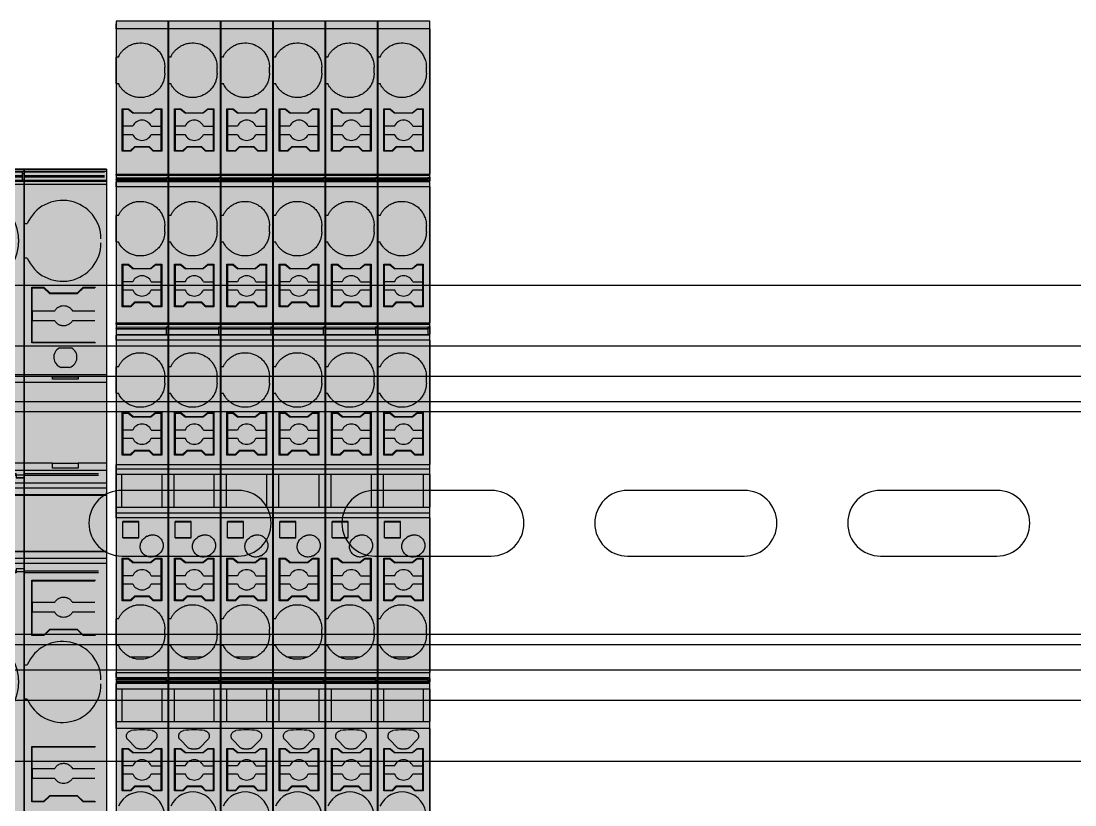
# Model space of a CAD drawing. Header units: millimetres. Extents: x -559267 to 5835, y 0 to 209897.
# Drawn here: x 1587.3 to 1691.5, y 3564.8 to 3642.2 of the extents above; entities that cross this region are included whole.
import ezdxf

# ---------------------------------------------------------------- set-up
doc = ezdxf.new("R2010")
doc.units = ezdxf.units.MM

# ---------------------------------------------------------------- blocks, each defined once
blk = doc.blocks.new('A$C33a7f11e')
at = {"color": 7, "linetype": 'Continuous', "lineweight": 25}
for p, q in [((310.5, 97.5), (39.5, 97.5)), ((310.5, 91.5), (39.5, 91.5)), ((310.5, 86), (39.5, 86)), ((93.25, 77.25), (81.75, 77.25)), ((118.25, 77.25), (106.75, 77.25)), ((143.25, 77.25), (131.75, 77.25)), ((168.25, 77.25), (156.75, 77.25)), ((81.75, 70.75), (93.25, 70.75)), ((106.75, 70.75), (118.25, 70.75)), ((131.75, 70.75), (143.25, 70.75)), ((156.75, 70.75), (168.25, 70.75)), ((310.5, 62), (39.5, 62)), ((310.5, 56.5), (39.5, 56.5)), ((39.5, 50.5), (310.5, 50.5))]:
    blk.add_line(p, q, dxfattribs=at)
at = {"color": 8, "linetype": 'Continuous', "lineweight": 25}
for p, q in [((310.5, 88.5), (39.5, 88.5)), ((310.5, 85), (39.5, 85)), ((310.5, 63), (39.5, 63)), ((310.5, 59.5), (39.5, 59.5))]:
    blk.add_line(p, q, dxfattribs=at)
at = {"color": 7, "linetype": 'Continuous', "lineweight": 25}
for centre, start, end in [((81.75, 74), 90, 270), ((93.25, 74), 0, 90), ((106.75, 74), 90, 270), ((118.25, 74), 0, 90), ((131.75, 74), 90, 270), ((143.25, 74), 0, 90), ((156.75, 74), 90, 270), ((168.25, 74), 0, 90), ((93.25, 74), 270, 0), ((118.25, 74), 270, 0), ((143.25, 74), 270, 0), ((168.25, 74), 270, 0)]:
    blk.add_arc(centre, 3.25, start, end, dxfattribs=at)
blk = doc.blocks.new('*U216')
blk.add_blockref('A$C33a7f11e', (-12, 536.23))
blk = doc.blocks.new('VPR-2.5-3L-GY')
at = {"true_color": 0xc7c8ca}
h = blk.add_hatch(color=9, dxfattribs=at)
h.dxf.hatch_style = 1
h.paths.add_polyline_path([(5.15, 51.29), (0, 51.29), (0, -51.29), (5.15, -51.29)])
at = {"true_color": 0xcd6928}
h = blk.add_hatch(color=32, dxfattribs=at)
h.dxf.hatch_style = 1
h.paths.add_polyline_path([(4.5, 42.63), (3.88, 42.63), (3.4, 42.23), (1.7, 42.23), (1.21, 42.63), (0.6, 42.63), (0.6, 38.43), (1.44, 38.43), (1.84, 38.83), (3.26, 38.83), (3.66, 38.43), (4.5, 38.43)])
h = blk.add_hatch(color=32, dxfattribs=at)
h.dxf.hatch_style = 1
h.paths.add_polyline_path([(4.5, 27.26), (3.88, 27.26), (3.4, 26.86), (1.7, 26.86), (1.21, 27.26), (0.6, 27.26), (0.6, 23.06), (1.44, 23.06), (1.84, 23.46), (3.26, 23.46), (3.66, 23.06), (4.5, 23.06)])
h = blk.add_hatch(color=32, dxfattribs=at)
h.dxf.hatch_style = 1
h.paths.add_polyline_path([(4.5, 12.61), (3.88, 12.61), (3.4, 12.21), (1.7, 12.21), (1.21, 12.61), (0.6, 12.61), (0.6, 8.41), (1.44, 8.41), (1.84, 8.81), (3.26, 8.81), (3.66, 8.41), (4.5, 8.41)])
h = blk.add_hatch(color=32, dxfattribs=at)
h.dxf.hatch_style = 1
h.paths.add_polyline_path([(4.5, -1.78), (3.88, -1.78), (3.4, -2.18), (1.7, -2.18), (1.21, -1.78), (0.6, -1.78), (0.6, -5.98), (1.44, -5.98), (1.84, -5.58), (3.26, -5.58), (3.66, -5.98), (4.5, -5.98)])
h = blk.add_hatch(color=32, dxfattribs=at)
h.dxf.hatch_style = 1
h.paths.add_polyline_path([(4.5, -20.56), (3.88, -20.56), (3.4, -20.96), (1.7, -20.96), (1.21, -20.56), (0.6, -20.56), (0.6, -24.76), (1.44, -24.76), (1.84, -24.36), (3.26, -24.36), (3.66, -24.76), (4.5, -24.76)])
at = {"color": 7, "linetype": 'Continuous', "lineweight": 25}
for p, q in [((5.15, 51.29), (0, 51.29)), ((0, 51.23), (0, 51.13)), ((5.15, 51.13), (5.15, 51.23)), ((5.15, 50.53), (0, 50.53)), ((0, 50.53), (0, 47.73)), ((5.15, 50.53), (5.15, 36.18)), ((0.22, 47.73), (0, 47.73)), ((0, 45.13), (0, 47.73)), ((4.8, 46.13), (4.8, 46.73)), ((0, 45.13), (0.22, 45.13)), ((0, 45.13), (0, 36.18)), ((0.68, 40.9), (0.68, 42.58)), ((0.68, 42.58), (1.18, 42.58)), ((1.18, 42.58), (1.68, 42.18)), ((3.43, 42.18), (1.68, 42.18)), ((3.93, 42.58), (3.43, 42.18)), ((3.93, 42.58), (4.43, 42.58)), ((4.43, 42.58), (4.43, 40.9)), ((1.64, 40.9), (0.68, 40.9)), ((0.68, 40.1), (0.68, 40.9)), ((3.47, 40.9), (4.43, 40.9)), ((4.43, 40.9), (4.43, 40.1)), ((0.68, 38.58), (0.68, 40.1)), ((0.68, 40.1), (1.64, 40.1)), ((3.47, 40.1), (4.43, 40.1)), ((4.43, 40.1), (4.43, 38.48)), ((1.8, 38.88), (1.43, 38.51)), ((3.3, 38.88), (1.8, 38.88)), ((3.7, 38.48), (3.3, 38.88)), ((1.36, 38.48), (0.78, 38.48)), ((4.43, 38.48), (3.7, 38.48)), ((0, 36.18), (5.15, 36.18)), ((0, 36.06), (5.15, 36.06)), ((0, 36.06), (0, 35.8)), ((0, 35.8), (4.95, 35.79)), ((0, 35.66), (4.95, 35.66)), ((0, 35.66), (0, 35.65)), ((0, 35.65), (4.95, 35.65)), ((4.95, 35.56), (0, 35.56)), ((5.15, 35.46), (0, 35.46)), ((5.15, 35.79), (4.95, 35.79)), ((5.15, 35.69), (4.95, 35.69)), ((4.95, 35.69), (4.95, 35.46)), ((5.15, 35.86), (5.15, 36.06)), ((5.15, 35.86), (5.15, 35.79)), ((5.15, 35.79), (5.15, 35.69)), ((5.15, 35.69), (5.15, 35.52)), ((5.15, 35.42), (0, 35.42)), ((5.15, 34.92), (0, 34.92)), ((0, 34.92), (0, 32.08)), ((5.15, 34.92), (5.15, 21.48)), ((0.22, 32.08), (0, 32.08)), ((0, 29.48), (0, 32.08)), ((4.8, 30.48), (4.8, 31.08)), ((0, 29.48), (0.22, 29.48)), ((0, 29.48), (0, 21.48)), ((0.68, 25.53), (0.68, 27.21)), ((0.68, 27.21), (1.18, 27.21)), ((1.18, 27.21), (1.68, 26.81)), ((3.93, 27.21), (3.43, 26.81)), ((3.93, 27.21), (4.43, 27.21)), ((4.43, 27.21), (4.43, 25.53)), ((3.43, 26.81), (1.68, 26.81)), ((1.64, 25.53), (0.68, 25.53)), ((0.68, 24.73), (0.68, 25.53)), ((3.47, 25.53), (4.43, 25.53)), ((4.43, 25.53), (4.43, 24.73)), ((0.68, 23.21), (0.68, 24.73)), ((0.68, 24.73), (1.64, 24.73)), ((3.47, 24.73), (4.43, 24.73)), ((4.43, 24.73), (4.43, 23.11)), ((1.36, 23.11), (0.78, 23.11)), ((1.8, 23.51), (1.43, 23.14)), ((3.3, 23.51), (1.8, 23.51)), ((3.7, 23.11), (3.3, 23.51)), ((4.43, 23.11), (3.7, 23.11)), ((0, 21.48), (5.15, 21.48)), ((0, 21.35), (5.15, 21.35)), ((0, 21.35), (0, 21.07)), ((0, 21.07), (4.95, 21.06)), ((0, 20.93), (4.95, 20.93)), ((0, 20.93), (4.95, 20.93)), ((0, 20.93), (0, 20.93)), ((4.95, 20.85), (0, 20.85)), ((0, 20.85), (0, 20.42)), ((5.15, 21.06), (4.95, 21.06)), ((5.15, 20.96), (4.95, 20.96)), ((4.95, 20.96), (4.95, 20.3)), ((5.15, 21.13), (5.15, 21.35)), ((5.15, 21.13), (5.15, 21.06)), ((5.15, 20.96), (5.15, 20.36)), ((5.15, 20.3), (0, 20.3)), ((5.15, 20.3), (0, 20.3)), ((5.15, 20.26), (0, 20.26)), ((5.15, 19.77), (0, 19.77)), ((0, 19.77), (0, 17.13)), ((5.15, 19.77), (5.15, 7.48)), ((0.22, 17.13), (0, 17.13)), ((0, 14.53), (0, 17.13)), ((4.8, 15.53), (4.8, 16.13)), ((0, 14.53), (0, 7.48)), ((0, 14.53), (0.22, 14.53)), ((0.68, 10.88), (0.68, 12.56)), ((0.68, 12.56), (1.18, 12.56)), ((1.18, 12.56), (1.68, 12.16)), ((3.93, 12.56), (3.43, 12.16)), ((3.93, 12.56), (4.43, 12.56)), ((4.43, 12.56), (4.43, 10.88)), ((3.43, 12.16), (1.68, 12.16)), ((1.64, 10.88), (0.68, 10.88)), ((0.68, 10.08), (0.68, 10.88)), ((3.47, 10.88), (4.43, 10.88)), ((4.43, 10.88), (4.43, 10.08)), ((0.68, 8.56), (0.68, 10.08)), ((0.68, 10.08), (1.64, 10.08)), ((3.47, 10.08), (4.43, 10.08)), ((4.43, 10.08), (4.43, 8.46)), ((1.36, 8.46), (0.78, 8.46)), ((1.8, 8.86), (1.43, 8.49)), ((3.3, 8.86), (1.8, 8.86)), ((3.7, 8.46), (3.3, 8.86)), ((4.43, 8.46), (3.7, 8.46)), ((0, 7.48), (5.15, 7.48)), ((5.15, 7.02), (0, 7.02)), ((0, 6.48), (0, 7.02)), ((5.15, 6.48), (0, 6.48)), ((0, 3.28), (0, 6.48)), ((0.55, 3.28), (0.55, 6.48)), ((4.5, 6.48), (4.5, 3.28)), ((5.15, 6.48), (5.15, 7.02)), ((5.15, 6.48), (5.15, 3.28)), ((0, 3.28), (5.15, 3.28)), ((0, 2.69), (0, 3.28)), ((5.15, 2.69), (5.15, 3.28)), ((5.15, 2.69), (0, 2.69)), ((5.15, 2.23), (0, 2.23)), ((0, 2.23), (0, -7.77)), ((5.15, 2.23), (5.15, -13.07)), ((2.25, 1.84), (0.65, 1.84)), ((0.65, 0.23), (0.65, 1.84)), ((0.67, 1.81), (0.65, 1.84)), ((0.67, 1.81), (2.23, 1.81)), ((0.67, 0.26), (0.67, 1.81)), ((2.23, 1.81), (2.25, 1.84)), ((2.23, 0.26), (2.23, 1.81)), ((2.25, 0.23), (2.25, 1.84)), ((0.65, 0.23), (0.67, 0.26)), ((0.65, 0.23), (2.25, 0.23)), ((0.67, 0.26), (2.23, 0.26)), ((2.25, 0.23), (2.23, 0.26)), ((3.08, 0.39), (2.9, 0.29)), ((0.68, -3.51), (0.68, -1.83)), ((0.68, -1.83), (1.18, -1.83)), ((1.18, -1.83), (1.68, -2.23)), ((3.93, -1.83), (3.43, -2.23)), ((3.93, -1.83), (4.43, -1.83)), ((3.95, -1.53), (4.13, -1.43)), ((4.43, -1.83), (4.43, -3.51)), ((3.43, -2.23), (1.68, -2.23)), ((1.64, -3.51), (0.68, -3.51)), ((0.68, -4.31), (0.68, -3.51)), ((3.47, -3.51), (4.43, -3.51)), ((4.43, -3.51), (4.43, -4.31)), ((0.68, -5.83), (0.68, -4.31)), ((0.68, -4.31), (1.64, -4.31)), ((3.47, -4.31), (4.43, -4.31)), ((4.43, -4.31), (4.43, -5.93)), ((1.36, -5.93), (0.78, -5.93)), ((1.8, -5.53), (1.43, -5.9)), ((3.3, -5.53), (1.8, -5.53)), ((3.7, -5.93), (3.3, -5.53)), ((4.43, -5.93), (3.7, -5.93)), ((0.22, -7.77), (0, -7.77)), ((0, -10.37), (0, -7.77)), ((4.8, -9.37), (4.8, -8.77)), ((0, -10.37), (0.22, -10.37)), ((0, -10.37), (0, -13.07)), ((1.32, -11.51), (3.41, -11.51)), ((0, -13.07), (5.15, -13.07)), ((0, -13.56), (5.15, -13.56)), ((0, -13.59), (5.15, -13.59)), ((0, -13.61), (5.15, -13.61)), ((0, -13.71), (4.95, -13.71)), ((4.95, -13.8), (0, -13.8)), ((4.95, -13.8), (0, -13.8)), ((0, -13.8), (0, -13.8)), ((4.95, -13.94), (0, -13.94)), ((0, -13.94), (0, -14.05)), ((5.15, -14.05), (0, -14.05)), ((5.15, -14.17), (0, -14.17)), ((0, -14.72), (0, -14.17)), ((4.95, -13.61), (4.95, -13.84)), ((5.15, -13.84), (4.95, -13.84)), ((5.15, -13.94), (4.95, -13.94)), ((5.15, -13.67), (5.15, -13.84)), ((5.15, -13.94), (5.15, -14)), ((5.15, -14.05), (5.15, -14)), ((5.15, -14.72), (5.15, -14.17)), ((5.15, -14.72), (0, -14.72)), ((0, -17.92), (0, -14.72)), ((0.55, -14.72), (0.55, -17.92)), ((4.5, -14.72), (4.5, -17.92)), ((5.15, -14.72), (5.15, -17.92)), ((0, -17.92), (5.15, -17.92)), ((0, -18.59), (0, -17.92)), ((5.15, -18.59), (0, -18.59)), ((0, -18.59), (0, -26.27)), ((5.15, -18.59), (5.15, -17.92)), ((5.15, -18.59), (5.15, -31.57)), ((1.18, -19.73), (1.92, -20.47)), ((3.13, -20.47), (3.87, -19.73)), ((0.68, -22.29), (0.68, -20.61)), ((0.68, -20.61), (1.18, -20.61)), ((1.18, -20.61), (1.68, -21.01)), ((2.27, -20.62), (2.78, -20.62)), ((3.93, -20.61), (3.43, -21.01)), ((3.93, -20.61), (4.43, -20.61)), ((4.43, -20.61), (4.43, -22.29)), ((3.43, -21.01), (1.68, -21.01)), ((1.64, -22.29), (0.68, -22.29)), ((0.68, -23.09), (0.68, -22.29)), ((3.47, -22.29), (4.43, -22.29)), ((4.43, -22.29), (4.43, -23.09)), ((0.68, -24.61), (0.68, -23.09)), ((0.68, -23.09), (1.64, -23.09)), ((3.47, -23.09), (4.43, -23.09)), ((4.43, -23.09), (4.43, -24.71)), ((1.36, -24.71), (0.78, -24.71)), ((1.8, -24.31), (1.43, -24.68)), ((3.3, -24.31), (1.8, -24.31)), ((3.7, -24.71), (3.3, -24.31)), ((4.43, -24.71), (3.7, -24.71))]:
    blk.add_line(p, q, dxfattribs=at)
blk.add_lwpolyline([(5.15, -51.29), (5.15, 51.29), (0, 51.29), (0, -51.29), (5.15, -51.29)])
for points in [[(0.6, 38.43), (0.6, 42.63), (1.21, 42.63), (1.7, 42.23), (3.4, 42.23), (3.88, 42.63), (4.5, 42.63), (4.5, 38.43), (3.66, 38.43), (3.26, 38.83), (1.84, 38.83), (1.44, 38.43)], [(0.6, 23.06), (0.6, 27.26), (1.21, 27.26), (1.7, 26.86), (3.4, 26.86), (3.88, 27.26), (4.5, 27.26), (4.5, 23.06), (3.66, 23.06), (3.26, 23.46), (1.84, 23.46), (1.44, 23.06)], [(0.6, 8.41), (0.6, 12.61), (1.21, 12.61), (1.7, 12.21), (3.4, 12.21), (3.88, 12.61), (4.5, 12.61), (4.5, 8.41), (3.66, 8.41), (3.26, 8.81), (1.84, 8.81), (1.44, 8.41)], [(0.6, -5.98), (0.6, -1.78), (1.21, -1.78), (1.7, -2.18), (3.4, -2.18), (3.88, -1.78), (4.5, -1.78), (4.5, -5.98), (3.66, -5.98), (3.26, -5.58), (1.84, -5.58), (1.44, -5.98)], [(0.6, -24.76), (0.6, -20.56), (1.21, -20.56), (1.7, -20.96), (3.4, -20.96), (3.88, -20.56), (4.5, -20.56), (4.5, -24.76), (3.66, -24.76), (3.26, -24.36), (1.84, -24.36), (1.44, -24.76)]]:
    blk.add_lwpolyline(points, close=True, dxfattribs=at)
for centre, radius, start, end in [((2.55, 40.5), 1, 23.5782, 156.4218), ((2.55, 40.5), 1, 203.5782, 336.4218), ((0.78, 38.58), 0.1, 180, 270), ((1.36, 38.58), 0.1, 270, 315), ((2.55, 25.13), 1, 23.5782, 156.4218), ((2.55, 25.13), 1, 203.5782, 336.4218), ((0.78, 23.21), 0.1, 180, 270), ((1.36, 23.21), 0.1, 270, 315), ((2.55, 10.48), 1, 23.5782, 156.4218), ((2.55, 10.48), 1, 203.5782, 336.4218), ((0.78, 8.56), 0.1, 180, 270), ((1.36, 8.56), 0.1, 270, 315), ((2.55, -3.91), 1, 23.5782, 156.4218), ((2.55, -3.91), 1, 203.5782, 336.4218), ((0.78, -5.83), 0.1, 180, 270), ((1.36, -5.83), 0.1, 270, 315), ((2.53, -25.84), 7.11, 81.5242, 98.4758), ((2.55, -22.69), 1, 23.5782, 156.4218), ((2.55, -22.69), 1, 203.5782, 336.4218), ((2.4, -27.27), 2.4, 0, 155.3757), ((0.78, -24.61), 0.1, 180, 270), ((1.36, -24.61), 0.1, 270, 315)]:
    blk.add_arc(centre, radius, start, end, dxfattribs=at)
for points, knots in [([(0, 50.53), (0, 50.55), (0, 50.6), (0, 50.66), (0, 50.73), (0, 50.81), (0, 50.89), (0, 50.95), (0, 51), (0, 51.03), (0, 51.03), (0, 51.03)], [0, 0, 0, 0, 0.079597, 0.159223, 0.240129, 0.368602, 0.500069, 0.628543, 0.760011, 0.879282, 1, 1, 1, 1]), ([(5.15, 50.53), (5.15, 50.66), (5.15, 50.79), (5.15, 50.98), (5.15, 51.03), (5.15, 51.03)], [0, 0, 0, 0, 0.5, 0.5, 1, 1, 1, 1]), ([(0.22, 47.73), (0.24, 47.78), (0.29, 47.88), (0.37, 48.01), (0.45, 48.14), (0.55, 48.27), (0.71, 48.45), (0.96, 48.67), (1.32, 48.89), (1.71, 49.05), (2.25, 49.15), (2.92, 49.12), (3.55, 48.87), (3.99, 48.55), (4.28, 48.25), (4.51, 47.9), (4.66, 47.56), (4.75, 47.26), (4.79, 47), (4.8, 46.82), (4.8, 46.73)], [0, 0, 0, 0, 0.024394, 0.048636, 0.072831, 0.097085, 0.121504, 0.185849, 0.250275, 0.31462, 0.379045, 0.500019, 0.620993, 0.685337, 0.749763, 0.814108, 0.878533, 0.919087, 0.959411, 1, 1, 1, 1]), ([(4.8, 46.13), (4.8, 46.08), (4.8, 45.98), (4.78, 45.82), (4.76, 45.66), (4.72, 45.51), (4.65, 45.27), (4.51, 44.97), (4.28, 44.62), (3.99, 44.32), (3.55, 44), (2.92, 43.75), (2.25, 43.71), (1.71, 43.82), (1.32, 43.98), (0.96, 44.19), (0.69, 44.44), (0.48, 44.68), (0.34, 44.9), (0.26, 45.05), (0.22, 45.13)], [0, 0, 0, 0, 0.024394, 0.048636, 0.072831, 0.097085, 0.121504, 0.185849, 0.250275, 0.31462, 0.379045, 0.500019, 0.620993, 0.685337, 0.749763, 0.814108, 0.878533, 0.919087, 0.959411, 1, 1, 1, 1]), ([(0, 36.06), (0, 36.08), (0, 36.1), (0, 36.13), (0, 36.16), (0, 36.18), (0, 36.18), (0, 36.18)], [0, 0, 0, 0, 0.1671802, 0.3318902, 0.5004135, 0.7494531, 1, 1, 1, 1]), ([(0, 35.8), (0, 35.77), (0, 35.73), (0, 35.68), (0, 35.66), (0, 35.66)], [0, 0, 0, 0, 0.5, 0.5, 1, 1, 1, 1]), ([(0, 35.62), (0, 35.63), (0, 35.64), (0, 35.65), (0, 35.65)], [0, 0, 0, 0, 0.497129, 1, 1, 1, 1]), ([(0, 34.92), (0, 34.94), (0, 34.98), (0, 35.03), (0, 35.1), (0, 35.18), (0, 35.25), (0, 35.32), (0, 35.37), (0, 35.4), (0, 35.41), (0, 35.42)], [0, 0, 0, 0, 0.0800126, 0.1601253, 0.2414441, 0.3692652, 0.5000614, 0.6278835, 0.7586808, 0.8786191, 1, 1, 1, 1]), ([(5.15, 34.92), (5.15, 35.04), (5.15, 35.16), (5.15, 35.34), (5.15, 35.4), (5.15, 35.42)], [0, 0, 0, 0, 0.5, 0.5, 1, 1, 1, 1]), ([(0.22, 32.08), (0.24, 32.13), (0.29, 32.23), (0.37, 32.36), (0.45, 32.49), (0.55, 32.62), (0.71, 32.8), (0.96, 33.02), (1.32, 33.24), (1.71, 33.4), (2.25, 33.5), (2.92, 33.47), (3.55, 33.22), (3.99, 32.9), (4.28, 32.6), (4.51, 32.25), (4.66, 31.91), (4.75, 31.61), (4.79, 31.35), (4.8, 31.17), (4.8, 31.08)], [0, 0, 0, 0, 0.024394, 0.048636, 0.072831, 0.097085, 0.121504, 0.185849, 0.250275, 0.31462, 0.379045, 0.500019, 0.620993, 0.685337, 0.749763, 0.814108, 0.878533, 0.919087, 0.959411, 1, 1, 1, 1]), ([(4.8, 30.48), (4.8, 30.43), (4.8, 30.33), (4.78, 30.17), (4.76, 30.01), (4.72, 29.86), (4.65, 29.62), (4.51, 29.32), (4.28, 28.97), (3.99, 28.67), (3.55, 28.35), (2.92, 28.1), (2.25, 28.06), (1.71, 28.17), (1.32, 28.33), (0.96, 28.54), (0.69, 28.79), (0.48, 29.03), (0.34, 29.25), (0.26, 29.4), (0.22, 29.48)], [0, 0, 0, 0, 0.0243942, 0.0486358, 0.0728305, 0.0970848, 0.1215043, 0.1858492, 0.2502747, 0.3146196, 0.3790451, 0.5000188, 0.6209926, 0.6853375, 0.749763, 0.8141079, 0.8785334, 0.9190869, 0.9594114, 1, 1, 1, 1]), ([(0, 21.35), (0, 21.36), (0, 21.39), (0, 21.42), (0, 21.45), (0, 21.48), (0, 21.48), (0, 21.48)], [0, 0, 0, 0, 0.167329, 0.331784, 0.500465, 0.749473, 1, 1, 1, 1]), ([(0, 21.07), (0, 21.04), (0, 21), (0, 20.95), (0, 20.94), (0, 20.93)], [0, 0, 0, 0, 0.5, 0.5, 1, 1, 1, 1]), ([(0, 20.9), (0, 20.91), (0, 20.92), (0, 20.93), (0, 20.93)], [0, 0, 0, 0, 0.497129, 1, 1, 1, 1]), ([(5.15, 21.35), (5.15, 21.39), (5.15, 21.42), (5.15, 21.47), (5.15, 21.48), (5.15, 21.48)], [0, 0, 0, 0, 0.5, 0.5, 1, 1, 1, 1]), ([(5.15, 21.06), (5.15, 21.05), (5.15, 21.04), (5.15, 21.04), (5.15, 21.03), (5.15, 21.02), (5.15, 21.01), (5.15, 20.99), (5.15, 20.98), (5.15, 20.96)], [0, 0, 0, 0, 0.0000268555, 0.0000268555, 0.0000268555, 0.000053711, 0.000053711, 0.000053711, 0.0001048413, 0.0001048413, 0.0001048413, 0.0001048413]), ([(0, 19.77), (0, 19.79), (0, 19.84), (0, 19.91), (0, 19.97), (0, 20.03), (0, 20.1), (0, 20.15), (0, 20.2), (0, 20.24), (0, 20.25), (0, 20.26)], [0, 0, 0, 0, 0.101572, 0.200381, 0.298422, 0.397735, 0.500284, 0.627642, 0.757961, 0.878261, 1, 1, 1, 1]), ([(5.15, 19.77), (5.15, 19.88), (5.15, 20), (5.15, 20.18), (5.15, 20.24), (5.15, 20.26)], [0, 0, 0, 0, 0.5, 0.5, 1, 1, 1, 1]), ([(0.22, 17.13), (0.24, 17.18), (0.29, 17.28), (0.37, 17.41), (0.45, 17.54), (0.55, 17.67), (0.71, 17.85), (0.96, 18.07), (1.32, 18.29), (1.71, 18.45), (2.25, 18.55), (2.92, 18.52), (3.55, 18.27), (3.99, 17.95), (4.28, 17.65), (4.51, 17.3), (4.66, 16.96), (4.75, 16.66), (4.79, 16.4), (4.8, 16.22), (4.8, 16.13)], [0, 0, 0, 0, 0.024394, 0.048636, 0.072831, 0.097085, 0.121504, 0.185849, 0.250275, 0.31462, 0.379045, 0.500019, 0.620993, 0.685337, 0.749763, 0.814108, 0.878533, 0.919087, 0.959411, 1, 1, 1, 1]), ([(4.8, 15.53), (4.8, 15.48), (4.8, 15.38), (4.78, 15.22), (4.76, 15.06), (4.72, 14.91), (4.65, 14.67), (4.51, 14.37), (4.28, 14.02), (3.99, 13.72), (3.55, 13.4), (2.92, 13.15), (2.25, 13.11), (1.71, 13.22), (1.32, 13.38), (0.96, 13.59), (0.69, 13.84), (0.48, 14.08), (0.34, 14.3), (0.26, 14.45), (0.22, 14.53)], [0, 0, 0, 0, 0.0243942, 0.0486358, 0.0728305, 0.0970848, 0.1215043, 0.1858492, 0.2502747, 0.3146196, 0.3790451, 0.5000188, 0.6209926, 0.6853375, 0.749763, 0.8141079, 0.8785334, 0.9190869, 0.9594114, 1, 1, 1, 1]), ([(0, 7.02), (0, 7.03), (0, 7.05), (0, 7.1), (0, 7.15), (0, 7.23), (0, 7.34), (0, 7.44), (0, 7.48)], [0, 0, 0, 0, 0.1259506, 0.2495429, 0.37352, 0.5005997, 0.7495449, 1, 1, 1, 1]), ([(5.15, 7.02), (5.15, 7.06), (5.15, 7.13), (5.15, 7.29), (5.15, 7.39), (5.15, 7.48)], [0, 0, 0, 0, 0.5, 0.5, 1, 1, 1, 1]), ([(0, 2.23), (0, 2.26), (0, 2.31), (0, 2.38), (0, 2.45), (0, 2.53), (0, 2.63), (0, 2.67), (0, 2.69)], [0, 0, 0, 0, 0.125951, 0.249543, 0.37352, 0.5006, 0.749545, 1, 1, 1, 1]), ([(5.15, 2.23), (5.15, 2.33), (5.15, 2.43), (5.15, 2.59), (5.15, 2.66), (5.15, 2.69)], [0, 0, 0, 0, 0.5, 0.5, 1, 1, 1, 1]), ([(3.95, -1.53), (3.92, -1.54), (3.86, -1.57), (3.77, -1.61), (3.68, -1.64), (3.54, -1.66), (3.37, -1.67), (3.15, -1.64), (2.95, -1.56), (2.72, -1.41), (2.5, -1.15), (2.38, -0.83), (2.37, -0.56), (2.41, -0.34), (2.48, -0.14), (2.6, 0.03), (2.74, 0.18), (2.85, 0.26), (2.9, 0.29)], [0, 0, 0, 0, 0.030168, 0.060086, 0.090023, 0.12025, 0.185229, 0.25037, 0.315349, 0.38049, 0.500065, 0.619641, 0.684619, 0.749761, 0.814739, 0.87988, 0.9399, 1, 1, 1, 1]), ([(3.08, 0.39), (3.1, 0.41), (3.16, 0.44), (3.25, 0.48), (3.35, 0.5), (3.48, 0.53), (3.66, 0.54), (3.87, 0.5), (4.08, 0.43), (4.31, 0.28), (4.53, 0.02), (4.64, -0.3), (4.66, -0.58), (4.62, -0.79), (4.55, -0.99), (4.43, -1.17), (4.29, -1.32), (4.18, -1.39), (4.13, -1.43)], [0, 0, 0, 0, 0.030168, 0.060086, 0.090023, 0.12025, 0.185229, 0.25037, 0.315349, 0.38049, 0.500065, 0.619641, 0.684619, 0.749761, 0.814739, 0.87988, 0.9399, 1, 1, 1, 1]), ([(0.22, -7.77), (0.24, -7.72), (0.29, -7.62), (0.37, -7.49), (0.45, -7.36), (0.55, -7.23), (0.71, -7.05), (0.96, -6.83), (1.32, -6.61), (1.71, -6.45), (2.25, -6.35), (2.92, -6.38), (3.55, -6.63), (3.99, -6.95), (4.28, -7.25), (4.51, -7.6), (4.66, -7.94), (4.75, -8.24), (4.79, -8.5), (4.8, -8.68), (4.8, -8.77)], [0, 0, 0, 0, 0.024394, 0.048636, 0.072831, 0.097085, 0.121504, 0.185849, 0.250275, 0.31462, 0.379045, 0.500019, 0.620993, 0.685337, 0.749763, 0.814108, 0.878533, 0.919087, 0.959411, 1, 1, 1, 1]), ([(4.8, -9.37), (4.8, -9.42), (4.8, -9.52), (4.78, -9.68), (4.76, -9.84), (4.72, -9.99), (4.65, -10.23), (4.51, -10.53), (4.28, -10.88), (3.99, -11.18), (3.55, -11.5), (2.92, -11.75), (2.25, -11.79), (1.71, -11.68), (1.32, -11.52), (0.96, -11.31), (0.69, -11.06), (0.48, -10.82), (0.34, -10.6), (0.26, -10.45), (0.22, -10.37)], [0, 0, 0, 0, 0.024394, 0.048636, 0.072831, 0.097085, 0.121504, 0.185849, 0.250275, 0.31462, 0.379045, 0.500019, 0.620993, 0.685337, 0.749763, 0.814108, 0.878533, 0.919087, 0.959411, 1, 1, 1, 1]), ([(0, -13.56), (0, -13.56), (0, -13.55), (0, -13.54), (0, -13.51), (0, -13.47), (0, -13.4), (0, -13.33), (0, -13.24), (0, -13.15), (0, -13.1), (0, -13.07)], [0, 0, 0, 0, 0.080013, 0.160125, 0.241444, 0.369265, 0.500061, 0.627884, 0.758681, 0.878619, 1, 1, 1, 1]), ([(5.15, -13.56), (5.15, -13.55), (5.15, -13.49), (5.15, -13.31), (5.15, -13.19), (5.15, -13.07)], [0, 0, 0, 0, 0.5, 0.5, 1, 1, 1, 1]), ([(0, -13.8), (0, -13.8), (0, -13.79), (0, -13.78), (0, -13.77)], [0, 0, 0, 0, 0.497071, 1, 1, 1, 1]), ([(0, -13.8), (0, -13.81), (0, -13.83), (0, -13.88), (0, -13.92), (0, -13.94)], [0, 0, 0, 0, 0.5, 0.5, 1, 1, 1, 1]), ([(1.18, -19.73), (1.16, -19.71), (1.12, -19.67), (1.08, -19.61), (1.05, -19.54), (1.02, -19.45), (1.01, -19.32), (1.04, -19.17), (1.1, -19.04), (1.21, -18.93), (1.33, -18.84), (1.43, -18.82), (1.48, -18.81)], [0, 0, 0, 0, 0.063139, 0.125111, 0.187139, 0.250441, 0.375146, 0.500291, 0.624996, 0.750141, 0.874961, 1, 1, 1, 1]), ([(3.57, -18.81), (3.6, -18.82), (3.65, -18.82), (3.72, -18.85), (3.78, -18.89), (3.86, -18.95), (3.95, -19.04), (4.01, -19.17), (4.04, -19.32), (4.02, -19.47), (3.97, -19.61), (3.91, -19.69), (3.87, -19.73)], [0, 0, 0, 0, 0.063139, 0.125111, 0.187139, 0.250441, 0.375146, 0.500291, 0.624996, 0.750141, 0.874961, 1, 1, 1, 1]), ([(2.27, -20.62), (2.25, -20.62), (2.21, -20.61), (2.14, -20.6), (2.07, -20.58), (1.99, -20.54), (1.94, -20.49), (1.92, -20.47)], [0, 0, 0, 0, 0.166556, 0.332331, 0.500193, 0.749367, 1, 1, 1, 1]), ([(3.13, -20.47), (3.11, -20.48), (3.08, -20.51), (3.03, -20.55), (2.96, -20.58), (2.87, -20.61), (2.81, -20.61), (2.78, -20.62)], [0, 0, 0, 0, 0.166556, 0.332331, 0.500193, 0.749367, 1, 1, 1, 1])]:
    blk.add_open_spline(points, degree=3, knots=knots, dxfattribs=at)
for points in [[(4.95, 35.79), (4.95, 35.76), (4.95, 35.72), (4.95, 35.69)], [(5.15, 36.06), (5.15, 36.13), (5.15, 36.18), (5.15, 36.18)], [(4.95, 21.06), (4.95, 21.03), (4.95, 20.99), (4.95, 20.96)], [(0, -14.05), (0, -14.12), (0, -14.17), (0, -14.17)], [(4.95, -13.84), (4.95, -13.87), (4.95, -13.91), (4.95, -13.94)], [(5.15, -13.84), (5.15, -13.87), (5.15, -13.91), (5.15, -13.94)], [(5.15, -14.17), (5.15, -14.17), (5.15, -14.12), (5.15, -14.05)]]:
    blk.add_open_spline(points, degree=3, dxfattribs=at)
blk = doc.blocks.new('*U228')
blk.add_blockref('VPR-2.5-3L-GY', (-2.58, 0))
blk = doc.blocks.new('*U229')
at = {"color": 0, "linetype": 'ByBlock', "lineweight": -2, "transparency": 16777216}
for p in [(0, 0), (5.17, 0), (10.35, 0), (15.52, 0), (20.69, 0), (25.86, 0)]:
    blk.add_blockref('*U228', p, dxfattribs=at)
blk = doc.blocks.new('VPR-6-BU')
at = {"true_color": 0x2776bb}
h = blk.add_hatch(color=152, dxfattribs=at)
h.dxf.hatch_style = 1
h.paths.add_polyline_path([(0, 37.11), (0, -37.11), (8.15, -37.11), (8.15, 37.11)])
at = {"color": 0, "linetype": 'Continuous', "lineweight": 25}
for p, q in [((8.15, 37.11), (0, 37.11)), ((0, 37.1), (8.15, 37.1)), ((0, 36.9), (0, 37.1)), ((0, 36.9), (8.15, 36.9)), ((0, 36.9), (0, 36.84)), ((0, 36.84), (7.95, 36.84)), ((0, 36.49), (7.95, 36.49)), ((7.95, 36.84), (7.95, 36.69)), ((7.95, 36.69), (7.95, 35.99)), ((7.95, 36.69), (8.15, 36.69)), ((8.15, 36.9), (8.15, 37.1)), ((8.15, 36.69), (8.15, 36.9)), ((8.15, 36.69), (8.15, 36.03)), ((7.95, 36.31), (0, 36.31)), ((0, 36.31), (0, 36.03)), ((8.15, 35.99), (0, 35.99)), ((8.15, 35.98), (0, 35.98)), ((0, 35.98), (0, 35.89)), ((8.15, 35.89), (0, 35.89)), ((0, 35.59), (0, 35.89)), ((8.15, 35.59), (0, 35.59)), ((0, 35.59), (0, 31.73)), ((8.15, 35.89), (8.15, 35.98)), ((8.15, 35.59), (8.15, 35.89)), ((8.15, 35.59), (8.15, 16.79)), ((0, 31.73), (0.31, 31.73)), ((0, 28.33), (0, 31.73)), ((7.6, 30.23), (7.6, 29.83)), ((0.31, 28.33), (0, 28.33)), ((0, 28.33), (0, 16.79)), ((0.75, 25.45), (1.96, 25.45)), ((0.75, 19.95), (0.75, 25.45)), ((0.8, 23.13), (0.8, 25.4)), ((0.8, 25.4), (1.93, 25.4)), ((1.93, 25.4), (2.51, 24.83)), ((1.96, 25.45), (2.53, 24.88)), ((5.27, 24.88), (5.85, 25.45)), ((5.29, 24.83), (5.87, 25.4)), ((5.85, 25.45), (7.05, 25.45)), ((5.87, 25.4), (7, 25.4)), ((7, 25.4), (7, 23.13)), ((7.05, 25.45), (7.05, 19.95)), ((2.51, 24.83), (5.29, 24.83)), ((2.53, 24.88), (5.27, 24.88)), ((0.8, 23.13), (3.03, 23.13)), ((0.8, 23.13), (0.8, 22.13)), ((4.77, 23.13), (7, 23.13)), ((7, 22.13), (7, 23.13)), ((0.8, 20), (0.8, 22.13)), ((3.03, 22.13), (0.8, 22.13)), ((7, 22.13), (4.77, 22.13)), ((7, 22.13), (7, 20)), ((7.05, 19.95), (0.75, 19.95)), ((7, 20), (0.8, 20)), ((3.48, 19.45), (4.67, 19.45)), ((8.15, 16.79), (0, 16.79)), ((0, 16.79), (0, 16.08)), ((4.5, 17.53), (3.65, 17.53)), ((8.15, 16.79), (8.15, 16.08)), ((0, 16.08), (8.15, 16.08)), ((0, 16.08), (0, 8.08)), ((2.8, 16.37), (2.8, 16.58)), ((2.8, 16.58), (5.35, 16.58)), ((5.35, 16.37), (2.8, 16.37)), ((5.35, 16.58), (5.35, 16.37)), ((8.15, 16.08), (8.15, 8.08)), ((2.8, 8.08), (0, 8.08)), ((0, 8.08), (0, 7.36)), ((0, 7.03), (0, 7.36)), ((0, 7.36), (8.15, 7.36)), ((2.8, 7.58), (2.8, 8.08)), ((2.8, 8.08), (5.35, 8.08)), ((5.35, 7.58), (2.8, 7.58)), ((8.15, 8.08), (5.35, 8.08)), ((5.35, 8.08), (5.35, 7.58)), ((8.15, 8.08), (8.15, 7.36)), ((8.15, 6.92), (8.15, 7.36)), ((0, 7.03), (7.35, 7.03)), ((0, 6.83), (0, 6.12)), ((7.35, 6.83), (0, 6.83)), ((7.35, 6.92), (7.35, 7.03)), ((7.35, 6.92), (8.15, 6.92)), ((7.35, 6.92), (7.35, 6.63)), ((8.15, 6.63), (7.35, 6.63)), ((7.35, 6.63), (7.35, 6.61)), ((7.35, 6.61), (8.15, 6.61)), ((8.15, 6.92), (8.15, 6.63)), ((8.15, 6.63), (8.15, 6.61)), ((8.15, 6.12), (8.15, 6.56)), ((0, 6.12), (8.15, 6.12)), ((8.15, 5.6), (0, 5.6)), ((0, 5.6), (0, 4.95)), ((8.15, 4.95), (8.15, 5.6)), ((8.15, 4.95), (0, 4.95)), ((0, 4.9), (8.15, 4.9)), ((0, 4.86), (0, -0.61)), ((8.15, 4.86), (8.15, -0.61)), ((8.15, -0.65), (0, -0.65)), ((8.15, -0.7), (0, -0.7)), ((0, -0.7), (0, -1.35)), ((8.15, -1.35), (8.15, -0.7)), ((8.15, -1.35), (0, -1.35)), ((8.15, -1.86), (0, -1.86)), ((0, -1.86), (0, -2.57)), ((8.15, -2.31), (8.15, -1.86)), ((0, -2.57), (7.35, -2.57)), ((7.35, -2.77), (0, -2.77)), ((0, -2.77), (0, -11.85)), ((8.15, -2.36), (7.35, -2.36)), ((7.35, -2.36), (7.35, -2.38)), ((8.15, -2.38), (7.35, -2.38)), ((7.35, -2.38), (7.35, -2.67)), ((7.35, -2.67), (7.35, -2.77)), ((8.15, -2.67), (7.35, -2.67)), ((8.15, -2.36), (8.15, -2.38)), ((8.15, -2.38), (8.15, -2.67)), ((8.15, -2.67), (8.15, -35.39)), ((0.75, -3.5), (7.05, -3.5)), ((0.75, -8.97), (0.75, -3.5)), ((0.8, -3.55), (7, -3.55)), ((0.8, -5.67), (0.8, -3.55)), ((7, -3.55), (7, -5.67)), ((7.05, -3.5), (7.05, -8.97)), ((0.8, -5.67), (3.03, -5.67)), ((0.8, -5.67), (0.8, -6.67)), ((4.77, -5.67), (7, -5.67)), ((7, -6.67), (7, -5.67)), ((0.8, -8.95), (0.8, -6.67)), ((3.03, -6.67), (0.8, -6.67)), ((7, -6.67), (4.77, -6.67)), ((7, -6.67), (7, -8.95)), ((1.96, -8.97), (0.75, -8.97)), ((1.93, -8.95), (0.8, -8.95)), ((2.51, -8.37), (1.93, -8.95)), ((2.53, -8.4), (1.96, -8.97)), ((5.29, -8.37), (2.51, -8.37)), ((5.27, -8.4), (2.53, -8.4)), ((5.85, -8.97), (5.27, -8.4)), ((5.87, -8.95), (5.29, -8.37)), ((7.05, -8.97), (5.85, -8.97)), ((7, -8.95), (5.87, -8.95)), ((0, -11.85), (0.31, -11.85)), ((0, -15.25), (0, -11.85)), ((7.6, -13.35), (7.6, -13.75)), ((0.31, -15.25), (0, -15.25)), ((0, -15.25), (0, -28.29)), ((0.75, -19.94), (7.05, -19.94)), ((0.75, -25.41), (0.75, -19.94)), ((0.8, -19.96), (7, -19.96)), ((0.8, -22.09), (0.8, -19.96)), ((7, -19.96), (7, -22.09)), ((7.05, -19.94), (7.05, -25.41)), ((0.8, -22.09), (3.03, -22.09)), ((0.8, -22.09), (0.8, -23.09)), ((4.77, -22.09), (7, -22.09)), ((7, -23.09), (7, -22.09)), ((0.8, -25.36), (0.8, -23.09)), ((3.03, -23.09), (0.8, -23.09)), ((7, -23.09), (4.77, -23.09)), ((7, -23.09), (7, -25.36)), ((2.51, -24.79), (1.93, -25.36)), ((2.53, -24.84), (1.96, -25.41)), ((5.29, -24.79), (2.51, -24.79)), ((5.27, -24.84), (2.53, -24.84)), ((5.85, -25.41), (5.27, -24.84)), ((5.87, -25.36), (5.29, -24.79)), ((1.96, -25.41), (0.75, -25.41)), ((1.93, -25.36), (0.8, -25.36)), ((7.05, -25.41), (5.85, -25.41)), ((7, -25.36), (5.87, -25.36)), ((0, -28.29), (0.31, -28.29)), ((0, -31.69), (0, -28.29)), ((7.6, -29.79), (7.6, -30.19)), ((0.31, -31.69), (0, -31.69)), ((0, -31.69), (0, -35.39)), ((0, -35.39), (8.15, -35.39)), ((0, -35.88), (0, -35.39)), ((8.15, -35.88), (8.15, -35.39)), ((0, -35.88), (8.15, -35.88)), ((0, -35.93), (8.15, -35.93)), ((0, -35.93), (8.15, -35.93)), ((0, -36), (0, -36.56)), ((7.95, -35.93), (7.95, -36.63)), ((8.15, -35.97), (8.15, -36.65)), ((0, -36.55), (7.95, -36.55)), ((7.95, -36.68), (0, -36.68)), ((0, -36.68), (0, -36.87)), ((8.15, -36.87), (0, -36.87)), ((0, -37.06), (0, -36.87)), ((8.15, -37.06), (0, -37.06)), ((0, -37.07), (8.15, -37.07)), ((0, -37.11), (8.15, -37.11)), ((7.95, -36.65), (7.95, -36.68)), ((8.15, -36.65), (7.95, -36.65)), ((8.15, -36.87), (8.15, -36.65)), ((8.15, -37.06), (8.15, -36.87))]:
    blk.add_line(p, q, dxfattribs=at)
at = {"color": 0}
blk.add_lwpolyline([(0, 37.11), (8.15, 37.11), (8.15, -37.11), (0, -37.11), (0, 37.11)], dxfattribs=at)
at = {"color": 0, "linetype": 'Continuous', "lineweight": 25}
for centre, radius, start, end in [((3.8, 30.23), 3.8, 360, 156.7504), ((3.8, 29.83), 3.8, 203.2496, 0), ((3.97, 18.53), 1.05, 118.2425, 252.2472), ((4.17, 18.53), 1.05, 287.7528, 61.7575), ((3.8, -13.35), 3.8, 0, 156.7504), ((3.8, -13.75), 3.8, 203.2496, 0), ((3.8, -29.79), 3.8, 0, 156.7504), ((3.8, -30.19), 3.8, 203.2496, 0)]:
    blk.add_arc(centre, radius, start, end, dxfattribs=at)
for points, knots in [([(0, 36.84), (0, 36.78), (0, 36.71), (0, 36.59), (0, 36.53), (0, 36.49)], [0, 0, 0, 0, 0.5, 0.5, 1, 1, 1, 1]), ([(0, 36.31), (0, 36.33), (0, 36.36), (0, 36.41), (0, 36.46), (0, 36.48), (0, 36.49)], [0, 0, 0, 0, 0.254644, 0.5, 0.745356, 1, 1, 1, 1]), ([(3.03, 23.13), (3.05, 23.16), (3.09, 23.22), (3.16, 23.3), (3.23, 23.37), (3.31, 23.44), (3.44, 23.52), (3.64, 23.6), (3.9, 23.64), (4.16, 23.6), (4.38, 23.51), (4.55, 23.4), (4.67, 23.27), (4.73, 23.18), (4.77, 23.13)], [0, 0, 0, 0, 0.05059, 0.10036, 0.149868, 0.199678, 0.250348, 0.375096, 0.500096, 0.624845, 0.749845, 0.833611, 0.916124, 1, 1, 1, 1]), ([(3.9, 21.63), (3.86, 21.63), (3.79, 21.63), (3.69, 21.65), (3.59, 21.67), (3.49, 21.71), (3.38, 21.77), (3.25, 21.86), (3.13, 21.98), (3.07, 22.08), (3.03, 22.13)], [0, 0, 0, 0, 0.101079, 0.200519, 0.299435, 0.398956, 0.500193, 0.667557, 0.832416, 1, 1, 1, 1]), ([(4.77, 22.13), (4.75, 22.1), (4.71, 22.04), (4.64, 21.96), (4.57, 21.88), (4.49, 21.82), (4.38, 21.75), (4.24, 21.68), (4.07, 21.63), (3.96, 21.63), (3.9, 21.63)], [0, 0, 0, 0, 0.101079, 0.200519, 0.299435, 0.398956, 0.500193, 0.667557, 0.832416, 1, 1, 1, 1]), ([(0, 6.83), (0, 6.84), (0, 6.87), (0, 6.9), (0, 6.94), (0, 6.98), (0, 7.02), (0, 7.02), (0, 7.03)], [0, 0, 0, 0, 0.1272, 0.249746, 0.3727, 0.501075, 0.749743, 1, 1, 1, 1]), ([(0, 6.12), (0, 6.12), (0, 6.1), (0, 6.03), (0, 5.99), (0, 5.88), (0, 5.82), (0, 5.7), (0, 5.65), (0, 5.6)], [0, 0, 0, 0, 0.25, 0.25, 0.5, 0.5, 0.75, 0.75, 1, 1, 1, 1]), ([(8.15, 5.6), (8.15, 5.65), (8.15, 5.7), (8.15, 5.82), (8.15, 5.88), (8.15, 5.99), (8.15, 6.03), (8.15, 6.1), (8.15, 6.12), (8.15, 6.12)], [0, 0, 0, 0, 0.25, 0.25, 0.5, 0.5, 0.75, 0.75, 1, 1, 1, 1]), ([(0, -1.35), (0, -1.39), (0, -1.45), (0, -1.56), (0, -1.62), (0, -1.73), (0, -1.78), (0, -1.85), (0, -1.86), (0, -1.86)], [0, 0, 0, 0, 0.25, 0.25, 0.5, 0.5, 0.75, 0.75, 1, 1, 1, 1]), ([(8.15, -1.86), (8.15, -1.86), (8.15, -1.85), (8.15, -1.78), (8.15, -1.73), (8.15, -1.62), (8.15, -1.56), (8.15, -1.45), (8.15, -1.39), (8.15, -1.35)], [0, 0, 0, 0, 0.25, 0.25, 0.5, 0.5, 0.75, 0.75, 1, 1, 1, 1]), ([(0, -2.77), (0, -2.77), (0, -2.77), (0, -2.76), (0, -2.74), (0, -2.71), (0, -2.65), (0, -2.6), (0, -2.57)], [0, 0, 0, 0, 0.1272, 0.249746, 0.3727, 0.501075, 0.749743, 1, 1, 1, 1]), ([(3.03, -5.67), (3.05, -5.64), (3.09, -5.58), (3.16, -5.5), (3.23, -5.43), (3.31, -5.36), (3.42, -5.29), (3.56, -5.23), (3.73, -5.18), (3.84, -5.18), (3.9, -5.17)], [0, 0, 0, 0, 0.101079, 0.200519, 0.299435, 0.398956, 0.500193, 0.667557, 0.832416, 1, 1, 1, 1]), ([(3.9, -5.17), (3.94, -5.18), (4.01, -5.18), (4.11, -5.19), (4.21, -5.22), (4.31, -5.26), (4.42, -5.32), (4.55, -5.4), (4.67, -5.53), (4.73, -5.62), (4.77, -5.67)], [0, 0, 0, 0, 0.101079, 0.200519, 0.299435, 0.398956, 0.500193, 0.667557, 0.832416, 1, 1, 1, 1]), ([(4.77, -6.67), (4.75, -6.7), (4.71, -6.76), (4.64, -6.84), (4.57, -6.92), (4.49, -6.98), (4.36, -7.07), (4.16, -7.15), (3.9, -7.18), (3.64, -7.15), (3.42, -7.06), (3.25, -6.94), (3.13, -6.82), (3.07, -6.72), (3.03, -6.67)], [0, 0, 0, 0, 0.05059, 0.10036, 0.149868, 0.199678, 0.250348, 0.375096, 0.500096, 0.624845, 0.749845, 0.833611, 0.916124, 1, 1, 1, 1]), ([(3.03, -22.09), (3.05, -22.06), (3.09, -22), (3.16, -21.92), (3.23, -21.84), (3.31, -21.78), (3.42, -21.71), (3.56, -21.64), (3.73, -21.6), (3.84, -21.59), (3.9, -21.59)], [0, 0, 0, 0, 0.101079, 0.200519, 0.299435, 0.398956, 0.500193, 0.667557, 0.832416, 1, 1, 1, 1]), ([(3.9, -21.59), (3.94, -21.59), (4.01, -21.59), (4.11, -21.61), (4.21, -21.64), (4.31, -21.67), (4.42, -21.73), (4.55, -21.82), (4.67, -21.94), (4.73, -22.04), (4.77, -22.09)], [0, 0, 0, 0, 0.101079, 0.200519, 0.299435, 0.398956, 0.500193, 0.667557, 0.832416, 1, 1, 1, 1]), ([(4.77, -23.09), (4.75, -23.12), (4.71, -23.18), (4.64, -23.26), (4.57, -23.33), (4.49, -23.4), (4.36, -23.48), (4.16, -23.57), (3.9, -23.6), (3.64, -23.57), (3.42, -23.48), (3.25, -23.36), (3.13, -23.24), (3.07, -23.14), (3.03, -23.09)], [0, 0, 0, 0, 0.05059, 0.10036, 0.149868, 0.199678, 0.250348, 0.375096, 0.500096, 0.624845, 0.749845, 0.833611, 0.916124, 1, 1, 1, 1]), ([(0, -36.55), (0, -36.55), (0, -36.56), (0, -36.61), (0, -36.65), (0, -36.68)], [0, 0, 0, 0, 0.5, 0.5, 1, 1, 1, 1])]:
    blk.add_open_spline(points, degree=3, knots=knots, dxfattribs=at)
blk.add_open_spline([(7.95, -36.65), (7.95, -36.64), (7.95, -36.64), (7.95, -36.63)], degree=3, dxfattribs=at)

msp = doc.modelspace()

# ---------------------------------------------------------------- hatches: boundary and pattern name
at = {"true_color": 0x2776bb}
h = msp.add_hatch(color=152, dxfattribs=at)
h.dxf.hatch_style = 1
h.set_gradient(color1=(0, 255, 0), color2=(255, 255, 0), name='CYLINDER')
h.paths.add_polyline_path([(1587.61, 3627.58), (1587.61, 3553.36), (1595.76, 3553.36), (1595.76, 3627.58)])

# ---------------------------------------------------------------- linework, layer by layer
at = {"color": 0, "linetype": 'Continuous', "lineweight": 25}
for p, q in [((1595.76, 3627.58), (1587.61, 3627.58)), ((1587.61, 3627.57), (1595.76, 3627.57)), ((1587.61, 3627.38), (1587.61, 3627.57)), ((1587.61, 3627.38), (1595.76, 3627.38)), ((1587.61, 3627.38), (1587.61, 3627.31)), ((1587.61, 3627.31), (1595.56, 3627.31)), ((1587.61, 3626.97), (1595.56, 3626.97)), ((1595.56, 3626.78), (1587.61, 3626.78)), ((1587.61, 3626.78), (1587.61, 3626.5)), ((1595.76, 3626.46), (1587.61, 3626.46)), ((1595.76, 3626.46), (1587.61, 3626.46)), ((1587.61, 3626.46), (1587.61, 3626.36)), ((1595.76, 3626.36), (1587.61, 3626.36)), ((1587.61, 3626.07), (1587.61, 3626.36)), ((1595.76, 3626.07), (1587.61, 3626.07)), ((1587.61, 3626.07), (1587.61, 3622.2)), ((1587.61, 3622.2), (1587.92, 3622.2)), ((1587.61, 3618.8), (1587.61, 3622.2)), ((1587.92, 3618.8), (1587.61, 3618.8)), ((1587.61, 3618.8), (1587.61, 3607.27)), ((1588.36, 3615.92), (1589.57, 3615.92)), ((1588.36, 3610.42), (1588.36, 3615.92)), ((1588.41, 3613.6), (1588.41, 3615.87)), ((1588.41, 3615.87), (1589.54, 3615.87)), ((1589.54, 3615.87), (1590.12, 3615.3)), ((1589.57, 3615.92), (1590.14, 3615.35)), ((1592.88, 3615.35), (1593.46, 3615.92)), ((1592.9, 3615.3), (1593.48, 3615.87)), ((1593.46, 3615.92), (1594.66, 3615.92)), ((1593.48, 3615.87), (1594.61, 3615.87)), ((1590.12, 3615.3), (1592.9, 3615.3)), ((1590.14, 3615.35), (1592.88, 3615.35)), ((1588.41, 3613.6), (1590.64, 3613.6)), ((1588.41, 3613.6), (1588.41, 3612.6)), ((1592.38, 3613.6), (1594.61, 3613.6)), ((1588.41, 3610.47), (1588.41, 3612.6)), ((1590.64, 3612.6), (1588.41, 3612.6)), ((1594.61, 3612.6), (1592.38, 3612.6)), ((1594.66, 3610.42), (1588.36, 3610.42)), ((1594.61, 3610.47), (1588.41, 3610.47)), ((1591.09, 3609.92), (1592.28, 3609.92)), ((1592.11, 3608), (1591.27, 3608)), ((1595.76, 3607.27), (1587.61, 3607.27)), ((1587.61, 3607.27), (1587.61, 3606.55)), ((1587.61, 3606.55), (1595.76, 3606.55)), ((1587.61, 3606.55), (1587.61, 3598.55)), ((1590.41, 3606.84), (1590.41, 3607.05)), ((1590.41, 3607.05), (1592.96, 3607.05)), ((1592.96, 3606.84), (1590.41, 3606.84)), ((1592.96, 3607.05), (1592.96, 3606.84)), ((1590.41, 3598.55), (1587.61, 3598.55)), ((1587.61, 3598.55), (1587.61, 3597.83)), ((1590.41, 3598.05), (1590.41, 3598.55)), ((1590.41, 3598.55), (1592.96, 3598.55)), ((1595.76, 3598.55), (1592.96, 3598.55)), ((1592.96, 3598.55), (1592.96, 3598.05)), ((1587.61, 3597.5), (1587.61, 3597.83)), ((1587.61, 3597.83), (1595.76, 3597.83)), ((1587.61, 3597.5), (1594.96, 3597.5)), ((1587.61, 3597.3), (1587.61, 3596.59)), ((1594.96, 3597.3), (1587.61, 3597.3)), ((1592.96, 3598.05), (1590.41, 3598.05)), ((1587.61, 3596.59), (1595.76, 3596.59)), ((1595.76, 3596.08), (1587.61, 3596.08)), ((1587.61, 3596.08), (1587.61, 3595.42)), ((1595.76, 3595.42), (1587.61, 3595.42)), ((1587.61, 3595.38), (1595.76, 3595.38)), ((1587.61, 3595.34), (1587.61, 3589.86)), ((1595.76, 3589.82), (1587.61, 3589.82)), ((1595.76, 3589.78), (1587.61, 3589.78)), ((1587.61, 3589.78), (1587.61, 3589.12)), ((1595.76, 3589.12), (1587.61, 3589.12)), ((1595.76, 3588.61), (1587.61, 3588.61)), ((1587.61, 3588.61), (1587.61, 3587.9)), ((1587.61, 3587.9), (1594.96, 3587.9)), ((1594.96, 3587.7), (1587.61, 3587.7)), ((1587.61, 3587.7), (1587.61, 3578.62)), ((1588.36, 3586.97), (1594.66, 3586.97)), ((1588.36, 3581.5), (1588.36, 3586.97)), ((1588.41, 3586.92), (1594.61, 3586.92)), ((1588.41, 3584.8), (1588.41, 3586.92)), ((1588.41, 3584.8), (1590.64, 3584.8)), ((1588.41, 3584.8), (1588.41, 3583.8)), ((1592.38, 3584.8), (1594.61, 3584.8)), ((1588.41, 3581.52), (1588.41, 3583.8)), ((1590.64, 3583.8), (1588.41, 3583.8)), ((1594.61, 3583.8), (1592.38, 3583.8)), ((1589.57, 3581.5), (1588.36, 3581.5)), ((1589.54, 3581.52), (1588.41, 3581.52)), ((1590.12, 3582.1), (1589.54, 3581.52)), ((1590.14, 3582.07), (1589.57, 3581.5)), ((1592.9, 3582.1), (1590.12, 3582.1)), ((1592.88, 3582.07), (1590.14, 3582.07)), ((1593.46, 3581.5), (1592.88, 3582.07)), ((1593.48, 3581.52), (1592.9, 3582.1)), ((1594.66, 3581.5), (1593.46, 3581.5)), ((1594.61, 3581.52), (1593.48, 3581.52)), ((1587.61, 3578.62), (1587.92, 3578.62)), ((1587.61, 3575.22), (1587.61, 3578.62)), ((1587.92, 3575.22), (1587.61, 3575.22)), ((1587.61, 3575.22), (1587.61, 3562.18)), ((1588.36, 3570.53), (1594.66, 3570.53)), ((1588.36, 3565.06), (1588.36, 3570.53)), ((1588.41, 3570.51), (1594.61, 3570.51)), ((1588.41, 3568.38), (1588.41, 3570.51)), ((1588.41, 3568.38), (1590.64, 3568.38)), ((1588.41, 3568.38), (1588.41, 3567.38)), ((1592.38, 3568.38), (1594.61, 3568.38)), ((1588.41, 3565.11), (1588.41, 3567.38)), ((1590.64, 3567.38), (1588.41, 3567.38)), ((1594.61, 3567.38), (1592.38, 3567.38)), ((1589.57, 3565.06), (1588.36, 3565.06)), ((1589.54, 3565.11), (1588.41, 3565.11)), ((1590.12, 3565.68), (1589.54, 3565.11)), ((1590.14, 3565.63), (1589.57, 3565.06)), ((1592.9, 3565.68), (1590.12, 3565.68)), ((1592.88, 3565.63), (1590.14, 3565.63)), ((1593.46, 3565.06), (1592.88, 3565.63)), ((1593.48, 3565.11), (1592.9, 3565.68)), ((1594.66, 3565.06), (1593.46, 3565.06)), ((1594.61, 3565.11), (1593.48, 3565.11))]:
    msp.add_line(p, q, dxfattribs=at)
at = {"color": 0}
msp.add_lwpolyline([(1587.61, 3627.58), (1595.76, 3627.58), (1595.76, 3553.36), (1587.61, 3553.36), (1587.61, 3627.58)], dxfattribs=at)
msp.add_lwpolyline([(1587.61, 3627.58), (1595.76, 3627.58), (1595.76, 3553.36), (1587.61, 3553.36), (1587.61, 3627.58)], dxfattribs=at)
at = {"color": 0, "linetype": 'Continuous', "lineweight": 25}
for centre, radius, start, end in [((1591.41, 3620.7), 3.8, 360, 156.7504), ((1591.41, 3620.3), 3.8, 203.2496, 0), ((1591.59, 3609), 1.05, 118.2425, 252.2472), ((1591.79, 3609), 1.05, 287.7528, 61.7575), ((1591.41, 3577.12), 3.8, 0, 156.7504), ((1591.41, 3576.72), 3.8, 203.2496, 0)]:
    msp.add_arc(centre, radius, start, end, dxfattribs=at)
for points, knots in [([(1587.61, 3627.31), (1587.61, 3627.25), (1587.61, 3627.18), (1587.61, 3627.06), (1587.61, 3627.01), (1587.61, 3626.97)], [0, 0, 0, 0, 0.5, 0.5, 1, 1, 1, 1]), ([(1587.61, 3626.78), (1587.61, 3626.8), (1587.61, 3626.83), (1587.61, 3626.89), (1587.61, 3626.93), (1587.61, 3626.95), (1587.61, 3626.97)], [0, 0, 0, 0, 0.254644, 0.5, 0.745356, 1, 1, 1, 1]), ([(1590.64, 3613.6), (1590.66, 3613.63), (1590.7, 3613.69), (1590.77, 3613.77), (1590.84, 3613.84), (1590.92, 3613.91), (1591.05, 3613.99), (1591.25, 3614.08), (1591.51, 3614.11), (1591.77, 3614.08), (1591.99, 3613.99), (1592.16, 3613.87), (1592.28, 3613.75), (1592.34, 3613.65), (1592.38, 3613.6)], [0, 0, 0, 0, 0.05059, 0.10036, 0.149868, 0.199678, 0.250348, 0.375096, 0.500096, 0.624845, 0.749845, 0.833611, 0.916124, 1, 1, 1, 1]), ([(1591.51, 3612.1), (1591.48, 3612.1), (1591.41, 3612.1), (1591.3, 3612.12), (1591.2, 3612.15), (1591.1, 3612.18), (1590.99, 3612.24), (1590.86, 3612.33), (1590.74, 3612.45), (1590.68, 3612.55), (1590.64, 3612.6)], [0, 0, 0, 0, 0.101079, 0.200519, 0.299435, 0.398956, 0.500193, 0.667557, 0.832416, 1, 1, 1, 1]), ([(1592.38, 3612.6), (1592.36, 3612.57), (1592.32, 3612.51), (1592.26, 3612.43), (1592.18, 3612.35), (1592.1, 3612.29), (1591.99, 3612.22), (1591.85, 3612.15), (1591.69, 3612.11), (1591.57, 3612.1), (1591.51, 3612.1)], [0, 0, 0, 0, 0.101079, 0.200519, 0.299435, 0.398956, 0.500193, 0.667557, 0.832416, 1, 1, 1, 1]), ([(1587.61, 3597.3), (1587.61, 3597.31), (1587.61, 3597.34), (1587.61, 3597.38), (1587.61, 3597.41), (1587.61, 3597.45), (1587.61, 3597.49), (1587.61, 3597.5), (1587.61, 3597.5)], [0, 0, 0, 0, 0.1272, 0.249746, 0.3727, 0.501075, 0.749743, 1, 1, 1, 1]), ([(1587.61, 3596.59), (1587.61, 3596.59), (1587.61, 3596.57), (1587.61, 3596.51), (1587.61, 3596.46), (1587.61, 3596.35), (1587.61, 3596.29), (1587.61, 3596.17), (1587.61, 3596.12), (1587.61, 3596.08)], [0, 0, 0, 0, 0.25, 0.25, 0.5, 0.5, 0.75, 0.75, 1, 1, 1, 1]), ([(1587.61, 3589.12), (1587.61, 3589.08), (1587.61, 3589.02), (1587.61, 3588.91), (1587.61, 3588.85), (1587.61, 3588.74), (1587.61, 3588.69), (1587.61, 3588.63), (1587.61, 3588.61), (1587.61, 3588.61)], [0, 0, 0, 0, 0.25, 0.25, 0.5, 0.5, 0.75, 0.75, 1, 1, 1, 1]), ([(1587.61, 3587.7), (1587.61, 3587.7), (1587.61, 3587.7), (1587.61, 3587.71), (1587.61, 3587.73), (1587.61, 3587.76), (1587.61, 3587.82), (1587.61, 3587.87), (1587.61, 3587.9)], [0, 0, 0, 0, 0.1272, 0.249746, 0.3727, 0.501075, 0.749743, 1, 1, 1, 1]), ([(1590.64, 3584.8), (1590.66, 3584.83), (1590.7, 3584.89), (1590.77, 3584.97), (1590.84, 3585.04), (1590.92, 3585.11), (1591.03, 3585.18), (1591.17, 3585.24), (1591.34, 3585.29), (1591.45, 3585.3), (1591.51, 3585.3)], [0, 0, 0, 0, 0.101079, 0.200519, 0.299435, 0.398956, 0.500193, 0.667557, 0.832416, 1, 1, 1, 1]), ([(1591.51, 3585.3), (1591.55, 3585.3), (1591.62, 3585.3), (1591.72, 3585.28), (1591.82, 3585.25), (1591.92, 3585.21), (1592.03, 3585.16), (1592.16, 3585.07), (1592.28, 3584.95), (1592.34, 3584.85), (1592.38, 3584.8)], [0, 0, 0, 0, 0.101079, 0.200519, 0.299435, 0.398956, 0.500193, 0.667557, 0.832416, 1, 1, 1, 1]), ([(1592.38, 3583.8), (1592.36, 3583.77), (1592.32, 3583.71), (1592.26, 3583.63), (1592.18, 3583.55), (1592.1, 3583.49), (1591.97, 3583.4), (1591.77, 3583.32), (1591.51, 3583.29), (1591.25, 3583.32), (1591.03, 3583.41), (1590.86, 3583.53), (1590.74, 3583.65), (1590.68, 3583.75), (1590.64, 3583.8)], [0, 0, 0, 0, 0.05059, 0.10036, 0.149868, 0.199678, 0.250348, 0.375096, 0.500096, 0.624845, 0.749845, 0.833611, 0.916124, 1, 1, 1, 1]), ([(1590.64, 3568.38), (1590.66, 3568.41), (1590.7, 3568.47), (1590.77, 3568.55), (1590.84, 3568.63), (1590.92, 3568.69), (1591.03, 3568.76), (1591.17, 3568.83), (1591.34, 3568.88), (1591.45, 3568.88), (1591.51, 3568.88)], [0, 0, 0, 0, 0.101079, 0.200519, 0.299435, 0.398956, 0.500193, 0.667557, 0.832416, 1, 1, 1, 1]), ([(1591.51, 3568.88), (1591.55, 3568.88), (1591.62, 3568.88), (1591.72, 3568.86), (1591.82, 3568.84), (1591.92, 3568.8), (1592.03, 3568.74), (1592.16, 3568.65), (1592.28, 3568.53), (1592.34, 3568.43), (1592.38, 3568.38)], [0, 0, 0, 0, 0.101079, 0.200519, 0.299435, 0.398956, 0.500193, 0.667557, 0.832416, 1, 1, 1, 1]), ([(1592.38, 3567.38), (1592.36, 3567.35), (1592.32, 3567.29), (1592.26, 3567.21), (1592.18, 3567.14), (1592.1, 3567.07), (1591.97, 3566.99), (1591.77, 3566.91), (1591.51, 3566.87), (1591.25, 3566.91), (1591.03, 3567), (1590.86, 3567.11), (1590.74, 3567.24), (1590.68, 3567.33), (1590.64, 3567.38)], [0, 0, 0, 0, 0.05059, 0.10036, 0.149868, 0.199678, 0.250348, 0.375096, 0.500096, 0.624845, 0.749845, 0.833611, 0.916124, 1, 1, 1, 1])]:
    msp.add_open_spline(points, degree=3, knots=knots, dxfattribs=at)

# ---------------------------------------------------------------- block references
for name, p in [('*U216', (1527.52, 2982.37)), ('*U229', (1599.29, 3590.92))]:
    msp.add_blockref(name, p)
at = {"color": 0}
msp.add_blockref('VPR-6-BU', (1579.46, 3590.47), dxfattribs=at)

doc.saveas('drawing.dxf')
